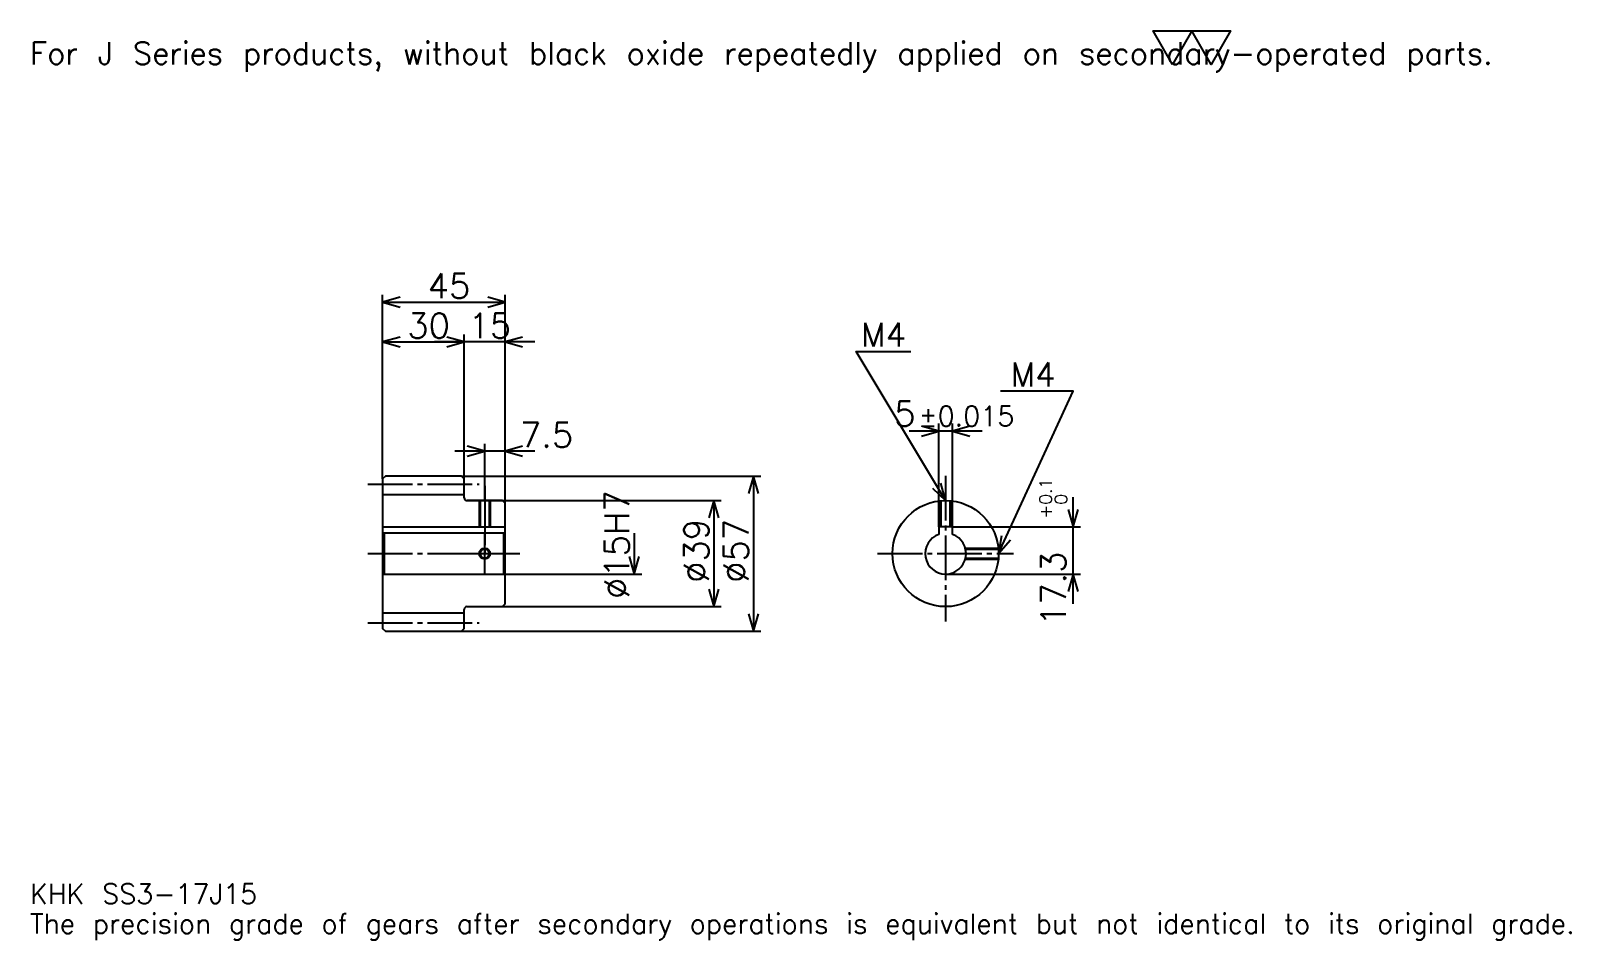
# Model space of a CAD drawing. Extents: x 19 to 585, y 7 to 341.
import ezdxf

# ---------------------------------------------------------------- set-up
doc = ezdxf.new("R2010")
doc.units = 0
doc.linetypes.add('DASHDOT', pattern=[21.913044, 16.434783, -1.826087, 1.826087, -1.826087])
doc.layers.get('0').update_dxf_attribs({"linetype": 'CONTINUOUS'})
doc.layers.add('DASHDOT', color=6, linetype='DASHDOT')
doc.styles.add('KANJI', font='TXT', dxfattribs={"bigfont": 'BIGFONT'})

msp = doc.modelspace()

# ---------------------------------------------------------------- linework, layer by layer
at = {"color": 5}
for p, q in [((147.913055, 177.32608), (147.913055, 243.978241)), ((192.913055, 177.32608), (192.913055, 243.978241)), ((147.913055, 241.23912), (192.913055, 241.23912)), ((147.913055, 226.630432), (177.913055, 226.630432)), ((203.869568, 226.630432), (166.956528, 226.630432)), ((177.913055, 177.32608), (177.913055, 229.369568)), ((368.304382, 193.891296), (341.391296, 193.891296)), ((352.347839, 158.626083), (352.347839, 196.630432)), ((357.347839, 158.626083), (357.347839, 196.630432)), ((185.413055, 177.32608), (185.413055, 189.195648)), ((203.869568, 186.456512), (174.456528, 186.456512)), ((147.913055, 176.32608), (147.913055, 177.32608)), ((176.913055, 177.32608), (192.913055, 177.32608)), ((177.913055, 176.32608), (177.913055, 177.32608)), ((185.413055, 168.32608), (185.413055, 177.32608)), ((185.413055, 168.32608), (185.413055, 177.32608)), ((192.913055, 177.32608), (286.956543, 177.32608)), ((192.913055, 167.32608), (192.913055, 177.32608)), ((284.217407, 177.32608), (284.217407, 120.32608)), ((178.913055, 168.32608), (192.913055, 168.32608)), ((192.913055, 168.32608), (272.347839, 168.32608)), ((269.608704, 168.32608), (269.608704, 129.32608)), ((401.739136, 130.369568), (401.739136, 169.582596)), ((357.347839, 158.626083), (404.478271, 158.626083)), ((240.391312, 156.32608), (240.391312, 141.32608)), ((192.913055, 141.32608), (243.130432, 141.32608)), ((354.847839, 141.32608), (404.478271, 141.32608)), ((178.913055, 129.32608), (192.913055, 129.32608)), ((192.913055, 129.32608), (272.347839, 129.32608)), ((176.913055, 120.32608), (192.913055, 120.32608)), ((192.913055, 120.32608), (286.956543, 120.32608))]:
    msp.add_line(p, q, dxfattribs=at)
at = {"color": 4}
for p, q in [((147.913055, 170.57608), (177.913055, 170.57608)), ((147.913055, 158.626083), (192.913055, 158.626083)), ((148.413055, 156.32608), (148.413055, 141.32608)), ((192.413055, 156.32608), (192.913055, 156.82608)), ((192.413055, 141.32608), (192.913055, 140.82608)), ((147.913055, 127.07608), (177.913055, 127.07608))]:
    msp.add_line(p, q, dxfattribs=at)
at = {"color": 7}
msp.add_lwpolyline([(438.260864, 328.695648), (431.13913, 341.040009), (459.626068, 341.040009), (452.504333, 328.695648), (445.382599, 341.040009), (438.260864, 328.695648)], dxfattribs=at)
at = {"color": 5}
for points in [[(154.304367, 243.065216), (147.913055, 241.23912), (154.304367, 239.413025)], [(186.521759, 239.413025), (192.913055, 241.23912), (186.521759, 243.065216)], [(154.304367, 228.456512), (147.913055, 226.630432), (154.304367, 224.804352)], [(171.521759, 224.804352), (177.913055, 226.630432), (171.521759, 228.456512)], [(171.521759, 224.804352), (177.913055, 226.630432), (171.521759, 228.456512)], [(199.304352, 228.456512), (192.913055, 226.630432), (199.304352, 224.804352)], [(354.847839, 168.32608), (321.978271, 223.108688), (342.065247, 223.108688)], [(374.347839, 148.82608), (401.739136, 208.5), (375.078247, 208.5)], [(345.956543, 192.065216), (352.347839, 193.891296), (345.956543, 195.717377)], [(363.739136, 195.717377), (357.347839, 193.891296), (363.739136, 192.065216)], [(179.021759, 184.630432), (185.413055, 186.456512), (179.021759, 188.282608)], [(199.304352, 188.282608), (192.913055, 186.456512), (199.304352, 184.630432)], [(286.043488, 170.934784), (284.217407, 177.32608), (282.391327, 170.934784)], [(349.993683, 172.867065), (354.847839, 168.32608), (353.125397, 174.746094)], [(271.434814, 161.934784), (269.608704, 168.32608), (267.782623, 161.934784)], [(399.913055, 165.01738), (401.739136, 158.626083), (403.565216, 165.01738)], [(375.354492, 155.396469), (374.347839, 148.82608), (378.673706, 153.87291)], [(238.565216, 147.717392), (240.391312, 141.32608), (242.217407, 147.717392)], [(403.565216, 134.934784), (401.739136, 141.32608), (399.913055, 134.934784)], [(267.782623, 135.717377), (269.608704, 129.32608), (271.434814, 135.717377)], [(282.391327, 126.717384), (284.217407, 120.32608), (286.043488, 126.717384)]]:
    msp.add_lwpolyline(points, dxfattribs=at)
at = {"color": 4}
for points in [[(177.913055, 169.32608), (177.913055, 176.32608), (176.913055, 177.32608), (148.913055, 177.32608), (147.913055, 176.32608), (147.913055, 140.82608)], [(178.913055, 129.32608), (191.913055, 129.32608), (192.913055, 130.32608), (192.913055, 167.32608), (191.913055, 168.32608), (178.913055, 168.32608)], [(183.413055, 168.32608), (183.413055, 158.626083)], [(183.79306, 168.32608), (183.79306, 158.626083)], [(187.033051, 168.32608), (187.033051, 158.626083)], [(187.413055, 168.32608), (187.413055, 158.626083)], [(352.847839, 158.626083), (352.847839, 168.223251)], [(353.227844, 158.626083), (353.227844, 168.258667)], [(356.467834, 158.626083), (356.467834, 168.258667)], [(356.847839, 158.626083), (356.847839, 168.223251)], [(357.347839, 155.897156), (357.347839, 158.626083), (352.347839, 158.626083), (352.347839, 155.897156)], [(147.913055, 140.82608), (148.413055, 141.32608), (192.413055, 141.32608), (192.413055, 156.32608), (148.413055, 156.32608), (147.913055, 156.82608)], [(362.076233, 150.82608), (374.244995, 150.82608)], [(362.170776, 150.446075), (374.280426, 150.446075)], [(362.076233, 146.82608), (374.244995, 146.82608)], [(362.170776, 147.206085), (374.280426, 147.206085)], [(147.913055, 140.82608), (147.913055, 121.32608), (148.913055, 120.32608), (176.913055, 120.32608), (177.913055, 121.32608), (177.913055, 128.32608)]]:
    msp.add_lwpolyline(points, dxfattribs=at)
for centre, radius in [((354.847839, 148.82608), 19.5), ((185.413055, 148.82608), 1.62)]:
    msp.add_circle(centre, radius, dxfattribs=at)
at = {"color": 7}
msp.add_circle((185.413055, 148.82608), 2, dxfattribs=at)
at = {"color": 4}
for centre, radius, start, end in [((178.913055, 169.32608), 1, 180, 270), ((354.847839, 148.82608), 7.5, 109.47122094, 70.52877906), ((178.913055, 128.32608), 1, 90, 180)]:
    msp.add_arc(centre, radius, start, end, dxfattribs=at)
at = {"layer": 'DASHDOT', "color": 7}
for p, q in [((354.847839, 177.456512), (354.847839, 123.847824)), ((142.434799, 174.32608), (183.391312, 174.32608)), ((185.413055, 168.32608), (185.413055, 148.82608)), ((142.434799, 148.82608), (198.391312, 148.82608)), ((329.869568, 148.82608), (379.826111, 148.82608)), ((142.434799, 123.32608), (183.391312, 123.32608))]:
    msp.add_line(p, q, dxfattribs=at)
for points in [[(185.413055, 173.804337), (185.413055, 153.147827)], [(185.413055, 141.347824), (185.413055, 156.304337)], [(177.934799, 148.82608), (192.891312, 148.82608)]]:
    msp.add_lwpolyline(points, dxfattribs=at)

# ---------------------------------------------------------------- texts
at = {"color": 7, "style": 'KANJI'}
for s, height, p in [('For J Series products, without black oxide repeatedly applied on secondary-operated parts.', 8.217391, (18.26087, 328.695648)), ('45', 9.130435, (164.478271, 242.699982)), ('30', 9.130435, (156.978271, 228.091309)), ('15', 9.130435, (179.478271, 228.091309)), ('M4', 8.765218, (323.804382, 224.934784)), ('M4', 8.765218, (378.730438, 210.32608)), ('5', 9.130435, (336.000793, 195.717377)), ('%%p0.015', 7.304348, (345.038818, 195.717377)), ('7.5', 9.130435, (198.391312, 187.917389)), ('KHK SS3-17J15', 7.304348, (18.26087, 20.086956)), ('The precision grade of gears after secondary operations is equivalent but not identical to its original grade.', 7.304348, (18.26087, 9.130435))]:
    msp.add_text(s, height=height, dxfattribs=at).set_placement(p)
for s, height, p in [('%%c15H7', 9.130435, (238.565216, 132.16304)), ('0.1', 4.565217, (393.886963, 166.845123)), ('0', 4.565217, (399.547852, 166.845123)), ('+', 4.565217, (393.886963, 161.732071)), ('%%c39', 9.130435, (267.782623, 138.097824)), ('%%c57', 9.130435, (282.391327, 138.097824)), ('17.3', 9.130435, (399, 122.211937))]:
    msp.add_text(s, height=height, rotation=90, dxfattribs=at).set_placement(p)

doc.saveas('drawing.dxf')
